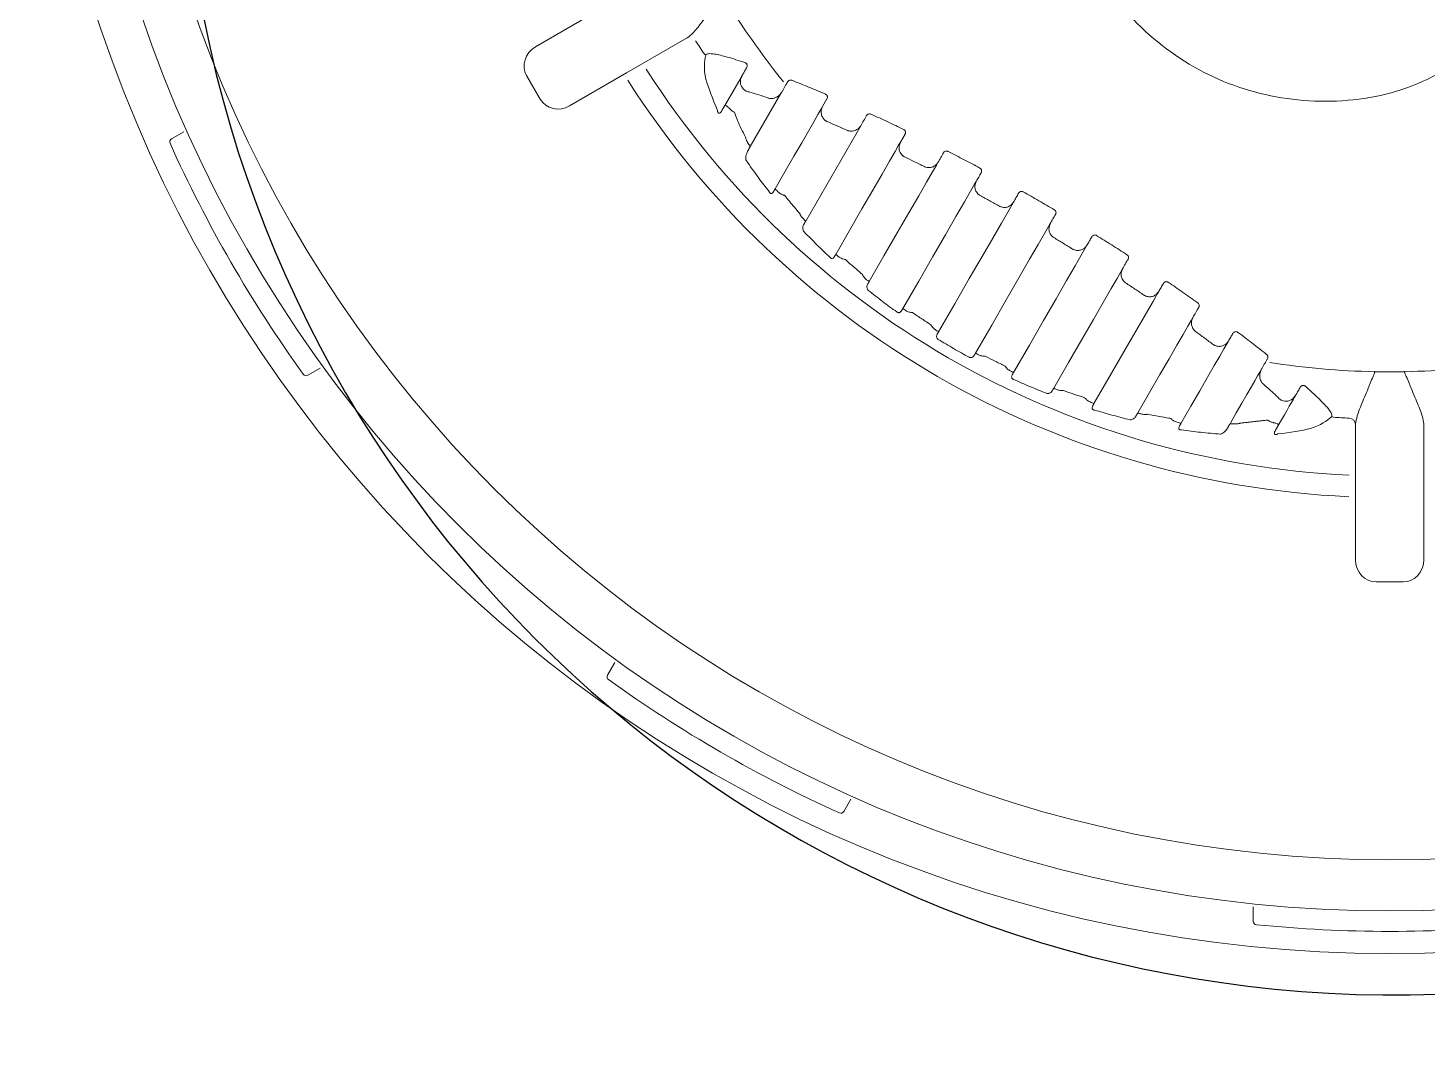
# Model space of a CAD drawing. Extents: x 1075 to 1144, y 510 to 635.
# Drawn here: x 1109.454 to 1111.506, y 578.241 to 579.728 of the extents above; entities that cross this region are included whole.
import ezdxf

# ---------------------------------------------------------------- set-up
doc = ezdxf.new("R2010")
doc.units = 0
doc.header["$MEASUREMENT"] = 0
doc.layers.add('1', color=4, linetype='Continuous')

# ---------------------------------------------------------------- blocks, each defined once
blk = doc.blocks.new('FROG')
at = {"layer": '1', "color": 3, "lineweight": 5}
for p, q in [((-1.2528, -0.6656), (-1.1692, -0.6173)), ((-1.0302, -0.6525), (-1.1192, -0.7039)), ((-1.2659, -0.7077), (-1.2459, -0.7424)), ((-1.1192, -0.7039), (-1.2028, -0.7522)), ((-0.9753, -0.7518), (-0.9499, -0.7079)), ((-0.8923, -0.7331), (-0.9379, -0.8119)), ((-0.8319, -0.7533), (-0.8253, -0.742)), ((-1.7868, -0.8007), (-1.7685, -0.7901)), ((-0.7759, -0.7813), (-0.8565, -0.921)), ((-0.7177, -0.8056), (-0.7108, -0.7937)), ((-1.5685, -1.1365), (-1.5868, -1.1471)), ((-0.02, -1.1421), (0, -1.1421)), ((0, -1.1421), (0.02, -1.1421)), ((-0.05, -1.3213), (-0.05, -1.2184)), ((0.05, -1.2184), (0.05, -1.3213)), ((-0.05, -1.4178), (-0.05, -1.3213)), ((0.05, -1.3213), (0.05, -1.4178)), ((-0.02, -1.4501), (0.02, -1.4501)), ((-1.1471, -1.5868), (-1.1365, -1.5685)), ((-0.7901, -1.7685), (-0.8007, -1.7868)), ((-0.2, -1.9478), (-0.2, -1.9266))]:
    blk.add_line(p, q, dxfattribs=at)
at = {"layer": '1', "color": 3, "lineweight": 5, "flags": 128}
for points in [[(-0.8831, -0.717), (-0.8832, -0.7172), (-0.8832, -0.7173), (-0.8833, -0.7175), (-0.8834, -0.7176), (-0.8835, -0.7178), (-0.8836, -0.7179), (-0.8837, -0.7181), (-0.8838, -0.7182)], [(-0.9015, -0.874), (-0.8869, -0.8487), (-0.8738, -0.826), (-0.8624, -0.8062), (-0.8526, -0.7892), (-0.8446, -0.7754), (-0.8385, -0.7648), (-0.8342, -0.7574), (-0.8319, -0.7533)], [(-0.7673, -0.7664), (-0.7683, -0.7683), (-0.7694, -0.7702), (-0.7705, -0.772), (-0.7716, -0.7739), (-0.7726, -0.7757), (-0.7737, -0.7776), (-0.7748, -0.7795), (-0.7759, -0.7813)], [(-0.8125, -0.9699), (-0.7922, -0.9347), (-0.774, -0.9031), (-0.758, -0.8755), (-0.7446, -0.8521), (-0.7337, -0.8332), (-0.7255, -0.8191), (-0.7202, -0.8099), (-0.7177, -0.8056)], [(-0.6625, -0.835), (-0.6649, -0.8392), (-0.6705, -0.8489), (-0.6792, -0.8639), (-0.6908, -0.8839), (-0.7052, -0.9089), (-0.7222, -0.9384), (-0.7417, -0.9722), (-0.7634, -1.0098)], [(-0.6544, -0.8209), (-0.6554, -0.8227), (-0.6564, -0.8244), (-0.6574, -0.8262), (-0.6584, -0.8279), (-0.6594, -0.8297), (-0.6605, -0.8314), (-0.6615, -0.8332), (-0.6625, -0.835)], [(-0.6064, -0.8628), (-0.6055, -0.8612), (-0.6046, -0.8596), (-0.6037, -0.8581), (-0.6027, -0.8565), (-0.6018, -0.8549), (-0.6009, -0.8533), (-0.6, -0.8518), (-0.5991, -0.8502)], [(-0.7141, -1.0493), (-0.6908, -1.0091), (-0.6699, -0.9729), (-0.6517, -0.9412), (-0.6362, -0.9145), (-0.6238, -0.893), (-0.6147, -0.8771), (-0.6088, -0.867), (-0.6064, -0.8628)], [(-0.5442, -0.8801), (-0.5452, -0.8818), (-0.5461, -0.8834), (-0.5471, -0.8851), (-0.5481, -0.8868), (-0.549, -0.8884), (-0.55, -0.8901), (-0.5509, -0.8917), (-0.5519, -0.8934)], [(-0.5519, -0.8934), (-0.5543, -0.8976), (-0.5602, -0.9079), (-0.5696, -0.924), (-0.5822, -0.9459), (-0.5979, -0.9731), (-0.6166, -1.0054), (-0.6379, -1.0423), (-0.6616, -1.0834)], [(-0.4978, -0.9246), (-0.4968, -0.923), (-0.4958, -0.9213), (-0.4949, -0.9197), (-0.4939, -0.918), (-0.493, -0.9164), (-0.492, -0.9147), (-0.4911, -0.913), (-0.4901, -0.9114)], [(-0.6074, -1.1146), (-0.5837, -1.0736), (-0.5624, -1.0367), (-0.5438, -1.0044), (-0.5281, -0.9771), (-0.5154, -0.9553), (-0.5061, -0.9391), (-0.5002, -0.9289), (-0.4978, -0.9246)], [(-0.444, -0.9565), (-0.4464, -0.9607), (-0.4523, -0.9709), (-0.4615, -0.9868), (-0.4738, -1.0082), (-0.4893, -1.0349), (-0.5076, -1.0666), (-0.5285, -1.1028), (-0.5517, -1.1431)], [(-0.4367, -0.944), (-0.4376, -0.9455), (-0.4386, -0.9471), (-0.4395, -0.9487), (-0.4404, -0.9502), (-0.4413, -0.9518), (-0.4422, -0.9534), (-0.4431, -0.9549), (-0.444, -0.9565)], [(-0.3919, -0.9912), (-0.3908, -0.9895), (-0.3898, -0.9877), (-0.3888, -0.9859), (-0.3878, -0.9842), (-0.3868, -0.9824), (-0.3858, -0.9807), (-0.3848, -0.9789), (-0.3837, -0.9772)], [(-0.4928, -1.166), (-0.4711, -1.1284), (-0.4516, -1.0947), (-0.4345, -1.0652), (-0.4201, -1.0402), (-0.4085, -1.0201), (-0.3999, -1.0051), (-0.3943, -0.9955), (-0.3919, -0.9912)], [(-0.3388, -1.0243), (-0.3413, -1.0286), (-0.3466, -1.0379), (-0.3548, -1.052), (-0.3657, -1.0709), (-0.3792, -1.0942), (-0.3951, -1.1219), (-0.4133, -1.1534), (-0.4337, -1.1886)], [(-0.3319, -1.0124), (-0.3328, -1.0139), (-0.3337, -1.0154), (-0.3345, -1.0169), (-0.3354, -1.0184), (-0.3362, -1.0199), (-0.3371, -1.0214), (-0.3379, -1.0228), (-0.3388, -1.0243)], [(-0.3693, -1.2022), (-0.3523, -1.1726), (-0.337, -1.1461), (-0.3236, -1.1229), (-0.3122, -1.1032), (-0.3029, -1.0872), (-0.2959, -1.075), (-0.2912, -1.0668), (-0.2887, -1.0626)], [(-0.2887, -1.0626), (-0.2877, -1.0607), (-0.2866, -1.0589), (-0.2855, -1.057), (-0.2844, -1.0551), (-0.2833, -1.0533), (-0.2823, -1.0514), (-0.2812, -1.0495), (-0.2801, -1.0477)], [(-0.2299, -1.0858), (-0.2308, -1.0872), (-0.2316, -1.0886), (-0.2324, -1.09), (-0.2332, -1.0914), (-0.234, -1.0928), (-0.2348, -1.0943), (-0.2357, -1.0957), (-0.2365, -1.0971)], [(-0.2365, -1.0971), (-0.2388, -1.1011), (-0.2431, -1.1085), (-0.2492, -1.1192), (-0.2572, -1.133), (-0.267, -1.1499), (-0.2784, -1.1698), (-0.2915, -1.1924), (-0.3061, -1.2178)], [(-0.1801, -1.1245), (-0.18, -1.1243), (-0.18, -1.1242), (-0.1799, -1.124), (-0.1798, -1.1239), (-0.1797, -1.1237), (-0.1796, -1.1236), (-0.1795, -1.1234), (-0.1794, -1.1233)], [(-0.2342, -1.2182), (-0.225, -1.2023), (-0.2168, -1.188), (-0.2095, -1.1753), (-0.2032, -1.1645), (-0.198, -1.1554), (-0.1938, -1.1482), (-0.1907, -1.1428), (-0.1887, -1.1393)], [(-0.138, -1.1766), (-0.1397, -1.1794), (-0.1417, -1.183), (-0.1442, -1.1873), (-0.1472, -1.1925), (-0.1506, -1.1984), (-0.1545, -1.205), (-0.1587, -1.2124), (-0.1634, -1.2206)]]:
    blk.add_lwpolyline(points, dxfattribs=at)
at = {"layer": '1', "linetype": 'Continuous', "lineweight": 15}
for radius in [1.995, 1.9325, 1.8575]:
    blk.add_circle((0, 0), radius, dxfattribs=at)
at = {"layer": '1', "color": 3, "lineweight": 5}
for centre, radius, start, end in [((0, 0), 1.1421, 211.1102, 218.8661), ((0, 0), 1.2115, 212.8159, 213.8926), ((-1.0015, -0.6727), 0.00511, 215.0351, 250.0131), ((0, 0), 1.3265, 212.5926, 267.4074), ((0, 0), 1.2949, 212.6358, 267.3642), ((-1.7843, -0.805), 0.005, 120, 204.2829), ((0, 0), 1.9625, 204.2829, 215.7171), ((0, 0), 1.1421, 261.1339, 268.8898), ((0, 0), 1.1421, 271.1102, 278.8661), ((-1.5893, -1.1428), 0.005, 215.7171, 300), ((0, 0), 1.1421, 268.8898, 270), ((0, 0), 1.1421, 270, 271.1102), ((-0.0818, -1.2036), 0.00511, 229.9887, 264.9633), ((0, 0), 1.2115, 266.1074, 267.1841), ((-0.0599, -1.22), 0.0099, 0.5131, 87.808), ((-1.1428, -1.5893), 0.005, 150, 234.2829), ((0, 0), 1.9625, 234.2829, 245.7171), ((-0.805, -1.7843), 0.005, 245.7171, 330), ((-0.195, -1.9478), 0.005, 180, 264.2829), ((0, 0), 1.9625, 264.2829, 275.7171)]:
    blk.add_arc(centre, radius, start, end, dxfattribs=at)
for centre, major_axis, start_param, end_param in [((-1.2378, -0.6916), (-0.028, -0.0162), 4.712389, 6.283185), ((-1.2178, -0.7262), (-0.028, -0.0162), 0, 1.570796), ((-0.02, -1.4178), (0, -0.0324), 4.712389, 6.283185), ((0.02, -1.4178), (0, -0.0324), 0, 1.570796)]:
    blk.add_ellipse(centre, major_axis=major_axis, ratio=0.926878, start_param=start_param, end_param=end_param, dxfattribs=at)
for points, knots in [([(0.1451, -0.6596), (0.1089, -0.6835), (0.0366, -0.7312), (-0.0942, -0.7523), (-0.2234, -0.7318), (-0.3382, -0.669), (-0.4102, -0.5913), (-0.4378, -0.5373), (-0.4459, -0.5214)], [0, 0, 0, 0, 0.185057, 0.370138, 0.554659, 0.738742, 0.922921, 1, 1, 1, 1]), ([(-1.0302, -0.6525), (-1.0273, -0.6502), (-1.0207, -0.6448), (-1.0072, -0.6273), (-0.9935, -0.6095), (-0.9839, -0.5971), (-0.9802, -0.5924), (-0.9787, -0.5904), (-0.9782, -0.5898), (-0.9781, -0.5896)], [0, 0, 0, 0, 0.227274, 0.522638, 0.823449, 0.928233, 0.978755, 0.995163, 1, 1, 1, 1]), ([(-0.9456, -0.6887), (-0.9545, -0.6858), (-0.9709, -0.6804), (-0.989, -0.6761), (-1, -0.6751), (-1.0021, -0.6767), (-1.0032, -0.6775)], [0, 0, 0, 0, 0.34174, 0.631604, 0.815634, 1, 1, 1, 1]), ([(-1.0032, -0.6775), (-1.005, -0.6873), (-1.0083, -0.7048), (-0.9928, -0.7422), (-0.986, -0.7587)], [0, 0, 0, 0, 0.560332, 1, 1, 1, 1]), ([(-0.9432, -0.6962), (-0.9429, -0.6956), (-0.9425, -0.6947), (-0.9423, -0.6929), (-0.9425, -0.6919), (-0.9429, -0.691), (-0.9432, -0.6904), (-0.9437, -0.6898), (-0.9445, -0.6891), (-0.9452, -0.6889), (-0.9456, -0.6887)], [0, 0, 0, 0, 0.295559, 0.468434, 0.606587, 0.632237, 0.730366, 0.771998, 0.859385, 1, 1, 1, 1]), ([(-0.9507, -0.7237), (-0.9512, -0.7226), (-0.9523, -0.7199), (-0.9525, -0.7148), (-0.9515, -0.7106), (-0.9502, -0.7083), (-0.9499, -0.7079)], [0, 0, 0, 0, 0.194273, 0.47568, 0.90861, 1, 1, 1, 1]), ([(-0.8831, -0.717), (-0.8827, -0.7165), (-0.882, -0.7155), (-0.8803, -0.7146), (-0.8785, -0.7142), (-0.8773, -0.7145), (-0.8767, -0.7146)], [0, 0, 0, 0, 0.262971, 0.523837, 0.773366, 1, 1, 1, 1]), ([(-0.8276, -0.7348), (-0.8354, -0.7316), (-0.8518, -0.7247), (-0.8682, -0.7181), (-0.8767, -0.7146)], [0, 0, 0, 0, 0.4787278, 1, 1, 1, 1]), ([(-0.9432, -0.7308), (-0.9433, -0.7307), (-0.9434, -0.7307), (-0.9438, -0.7305), (-0.9445, -0.7301), (-0.9457, -0.7294), (-0.9482, -0.7275), (-0.9497, -0.7252), (-0.9507, -0.7237)], [0, 0, 0, 0, 0.015545, 0.055943, 0.114096, 0.233965, 0.489695, 1, 1, 1, 1]), ([(-0.9116, -0.7407), (-0.9162, -0.7391), (-0.9255, -0.7359), (-0.936, -0.7327), (-0.9416, -0.7312), (-0.9432, -0.7308)], [0, 0, 0, 0, 0.420021, 0.836554, 1, 1, 1, 1]), ([(-0.8965, -0.7378), (-0.8982, -0.7388), (-0.9016, -0.7409), (-0.9059, -0.7414), (-0.9088, -0.7413), (-0.9103, -0.741), (-0.9111, -0.7408), (-0.9114, -0.7407), (-0.9116, -0.7407), (-0.9116, -0.7407)], [0, 0, 0, 0, 0.332298, 0.671382, 0.812033, 0.930044, 0.973406, 0.991877, 1, 1, 1, 1]), ([(-0.8276, -0.7348), (-0.8272, -0.7351), (-0.8262, -0.7356), (-0.8252, -0.7369), (-0.8246, -0.7385), (-0.8246, -0.7401), (-0.8249, -0.7413), (-0.8253, -0.7419), (-0.8253, -0.742)], [0, 0, 0, 0, 0.179454, 0.357644, 0.539441, 0.733845, 0.946289, 1, 1, 1, 1]), ([(-0.9795, -0.759), (-0.98, -0.7598), (-0.9809, -0.7613), (-0.9823, -0.7627), (-0.9835, -0.763), (-0.9841, -0.7629), (-0.9845, -0.7627), (-0.9847, -0.7626), (-0.9849, -0.7623), (-0.9851, -0.7621), (-0.9853, -0.7618), (-0.9855, -0.7613), (-0.9859, -0.7601), (-0.9859, -0.7593), (-0.986, -0.7587)], [0, 0, 0, 0, 0.304694, 0.597553, 0.685254, 0.736132, 0.754751, 0.766196, 0.779358, 0.793045, 0.80569, 0.820187, 0.874933, 1, 1, 1, 1]), ([(-0.9753, -0.7518), (-0.9748, -0.7515), (-0.9742, -0.7511), (-0.9718, -0.7528), (-0.9707, -0.7537), (-0.9696, -0.7547), (-0.9686, -0.7558), (-0.968, -0.7564), (-0.9678, -0.7567)], [0, 0, 0, 0, 0.62644, 0.744307, 0.828141, 0.921804, 0.962288, 1, 1, 1, 1]), ([(-0.9678, -0.7567), (-0.9666, -0.7579), (-0.9646, -0.7598), (-0.962, -0.761), (-0.961, -0.7613), (-0.9609, -0.7614)], [0, 0, 0, 0, 0.6010427, 0.9674392, 1, 1, 1, 1]), ([(-0.8339, -0.7597), (-0.8336, -0.758), (-0.8332, -0.7557), (-0.8321, -0.7537), (-0.8319, -0.7533)], [0, 0, 0, 0, 0.784639, 1, 1, 1, 1]), ([(-0.9609, -0.7614), (-0.9595, -0.7654), (-0.9557, -0.7764), (-0.9491, -0.7897), (-0.9448, -0.7982)], [0, 0, 0, 0, 0.3618605, 1, 1, 1, 1]), ([(-0.8252, -0.7751), (-0.8253, -0.7751), (-0.8254, -0.775), (-0.8256, -0.7749), (-0.8263, -0.7746), (-0.827, -0.7741), (-0.829, -0.7726), (-0.8316, -0.7698), (-0.8338, -0.7649), (-0.8338, -0.7614), (-0.8339, -0.7597)], [0, 0, 0, 0, 0.007633, 0.021857, 0.052622, 0.12771, 0.169808, 0.477558, 0.757749, 1, 1, 1, 1]), ([(-0.7954, -0.7881), (-0.8004, -0.7859), (-0.8104, -0.7815), (-0.8203, -0.7772), (-0.8252, -0.7751)], [0, 0, 0, 0, 0.509951, 1, 1, 1, 1]), ([(-0.7608, -0.7643), (-0.7609, -0.7642), (-0.7615, -0.7639), (-0.7628, -0.7637), (-0.7646, -0.764), (-0.7662, -0.7649), (-0.7669, -0.7659), (-0.7673, -0.7664)], [0, 0, 0, 0, 0.0400664, 0.2597841, 0.4984827, 0.7478881, 1, 1, 1, 1]), ([(-0.713, -0.7866), (-0.7207, -0.7829), (-0.7366, -0.7754), (-0.7525, -0.768), (-0.7608, -0.7643)], [0, 0, 0, 0, 0.485827, 1, 1, 1, 1]), ([(-0.9448, -0.7982), (-0.9448, -0.7983), (-0.9448, -0.7984), (-0.9447, -0.7987), (-0.9446, -0.799), (-0.9444, -0.7998), (-0.9433, -0.803), (-0.942, -0.8054), (-0.9409, -0.8073)], [0, 0, 0, 0, 0.009697, 0.029483, 0.083864, 0.092499, 0.26606, 1, 1, 1, 1]), ([(-0.7779, -0.7841), (-0.7791, -0.7852), (-0.7817, -0.7875), (-0.787, -0.7893), (-0.7911, -0.7892), (-0.7937, -0.7887), (-0.7945, -0.7884), (-0.795, -0.7882), (-0.7952, -0.7881), (-0.7953, -0.7881), (-0.7954, -0.7881)], [0, 0, 0, 0, 0.2278908, 0.5081103, 0.839179, 0.8950917, 0.9585973, 0.9835495, 0.9927928, 1, 1, 1, 1]), ([(-0.7108, -0.7937), (-0.7106, -0.7931), (-0.7101, -0.7921), (-0.7101, -0.7904), (-0.7106, -0.7888), (-0.7116, -0.7875), (-0.7125, -0.7869), (-0.713, -0.7866)], [0, 0, 0, 0, 0.232134, 0.436961, 0.628874, 0.814865, 1, 1, 1, 1]), ([(-0.9421, -0.8192), (-0.9428, -0.8208), (-0.9439, -0.8233), (-0.9447, -0.8275), (-0.9443, -0.8303), (-0.9442, -0.8315)], [0, 0, 0, 0, 0.47502, 0.772177, 1, 1, 1, 1]), ([(-0.9409, -0.8073), (-0.9395, -0.8092), (-0.9379, -0.8115), (-0.9379, -0.8119), (-0.9379, -0.8119)], [0, 0, 0, 0, 0.825034, 1, 1, 1, 1]), ([(-0.7115, -0.8269), (-0.7116, -0.8269), (-0.7117, -0.8268), (-0.712, -0.8267), (-0.7127, -0.8262), (-0.7134, -0.8257), (-0.7154, -0.8241), (-0.7179, -0.8212), (-0.7198, -0.8161), (-0.7196, -0.8126), (-0.7196, -0.811)], [0, 0, 0, 0, 0.007446, 0.024858, 0.06048, 0.148946, 0.169659, 0.495163, 0.766714, 1, 1, 1, 1]), ([(-0.6477, -0.8189), (-0.6479, -0.8188), (-0.6486, -0.8185), (-0.65, -0.8183), (-0.6518, -0.8186), (-0.6533, -0.8195), (-0.654, -0.8204), (-0.6544, -0.8209)], [0, 0, 0, 0, 0.073773, 0.28687, 0.516161, 0.756326, 1, 1, 1, 1]), ([(-0.6011, -0.8433), (-0.6087, -0.8392), (-0.6242, -0.831), (-0.6398, -0.823), (-0.6477, -0.8189)], [0, 0, 0, 0, 0.492917, 1, 1, 1, 1]), ([(-0.9442, -0.8315), (-0.9381, -0.8403), (-0.9275, -0.8557), (-0.9154, -0.8712), (-0.9102, -0.8779)], [0, 0, 0, 0, 0.5726948, 1, 1, 1, 1]), ([(-0.6824, -0.8412), (-0.6873, -0.8388), (-0.697, -0.834), (-0.7067, -0.8293), (-0.7115, -0.8269)], [0, 0, 0, 0, 0.506006, 1, 1, 1, 1]), ([(-0.6648, -0.838), (-0.666, -0.839), (-0.6686, -0.8412), (-0.6739, -0.8429), (-0.6779, -0.8427), (-0.6805, -0.842), (-0.6813, -0.8417), (-0.682, -0.8414), (-0.6823, -0.8413), (-0.6824, -0.8412), (-0.6824, -0.8412)], [0, 0, 0, 0, 0.224645, 0.495094, 0.835876, 0.860745, 0.944888, 0.977938, 0.992808, 1, 1, 1, 1]), ([(-0.5991, -0.8502), (-0.5989, -0.8498), (-0.5985, -0.8488), (-0.5984, -0.8472), (-0.5988, -0.8456), (-0.5997, -0.8442), (-0.6006, -0.8436), (-0.6011, -0.8433)], [0, 0, 0, 0, 0.200279, 0.4148, 0.61609, 0.809394, 1, 1, 1, 1]), ([(-0.9102, -0.8779), (-0.9101, -0.8781), (-0.9099, -0.8787), (-0.9095, -0.8794), (-0.9091, -0.8799), (-0.9087, -0.8802), (-0.9083, -0.8805), (-0.9076, -0.8808), (-0.9066, -0.8807), (-0.9052, -0.88), (-0.9044, -0.8789), (-0.9039, -0.8781)], [0, 0, 0, 0, 0.067786, 0.136986, 0.166253, 0.202694, 0.230364, 0.273069, 0.419118, 0.58725, 1, 1, 1, 1]), ([(-0.9015, -0.874), (-0.9013, -0.8742), (-0.901, -0.8744), (-0.8988, -0.8765), (-0.8972, -0.878), (-0.8962, -0.8789), (-0.896, -0.8791)], [0, 0, 0, 0, 0.512369, 0.752148, 0.947489, 1, 1, 1, 1]), ([(-0.896, -0.8791), (-0.8946, -0.8802), (-0.8927, -0.8816), (-0.8899, -0.8827), (-0.8887, -0.883), (-0.8882, -0.8832), (-0.8879, -0.8832), (-0.8878, -0.8833), (-0.8877, -0.8833), (-0.8877, -0.8833)], [0, 0, 0, 0, 0.577471, 0.802521, 0.906331, 0.955427, 0.980575, 0.983706, 1, 1, 1, 1]), ([(-0.6007, -0.8837), (-0.6007, -0.8837), (-0.6009, -0.8836), (-0.6012, -0.8834), (-0.6019, -0.8829), (-0.6026, -0.8824), (-0.6046, -0.8807), (-0.6069, -0.8776), (-0.6086, -0.8724), (-0.6083, -0.869), (-0.6081, -0.8674)], [0, 0, 0, 0, 0.007306, 0.02587, 0.063559, 0.1584, 0.168364, 0.505454, 0.772446, 1, 1, 1, 1]), ([(-0.5374, -0.8782), (-0.5377, -0.8781), (-0.5385, -0.8777), (-0.5399, -0.8775), (-0.5417, -0.8778), (-0.5432, -0.8787), (-0.5439, -0.8797), (-0.5442, -0.8801)], [0, 0, 0, 0, 0.1035299, 0.3097443, 0.5306025, 0.7630784, 1, 1, 1, 1]), ([(-0.4919, -0.9045), (-0.4994, -0.9001), (-0.5146, -0.8912), (-0.5298, -0.8826), (-0.5374, -0.8782)], [0, 0, 0, 0, 0.5, 1, 1, 1, 1]), ([(-0.8877, -0.8833), (-0.8853, -0.8862), (-0.8782, -0.895), (-0.8706, -0.9037), (-0.8655, -0.9096)], [0, 0, 0, 0, 0.332589, 1, 1, 1, 1]), ([(-0.5723, -0.8993), (-0.5771, -0.8967), (-0.5865, -0.8914), (-0.596, -0.8863), (-0.6007, -0.8837)], [0, 0, 0, 0, 0.5020085, 1, 1, 1, 1]), ([(-0.5545, -0.8968), (-0.5558, -0.8978), (-0.5585, -0.8999), (-0.5638, -0.9013), (-0.5677, -0.901), (-0.5702, -0.9002), (-0.571, -0.8999), (-0.5718, -0.8995), (-0.5722, -0.8994), (-0.5723, -0.8993), (-0.5723, -0.8993)], [0, 0, 0, 0, 0.224674, 0.491133, 0.833514, 0.844232, 0.938018, 0.974988, 0.992769, 1, 1, 1, 1]), ([(-0.8655, -0.9096), (-0.8655, -0.9096), (-0.8654, -0.9097), (-0.8653, -0.91), (-0.865, -0.9107), (-0.8644, -0.9119), (-0.8628, -0.9148), (-0.8613, -0.9165), (-0.86, -0.9179)], [0, 0, 0, 0, 0.011064, 0.029247, 0.078573, 0.213438, 0.372329, 1, 1, 1, 1]), ([(-0.86, -0.9179), (-0.8591, -0.9187), (-0.8577, -0.9199), (-0.8567, -0.9208), (-0.8566, -0.9209), (-0.8565, -0.921)], [0, 0, 0, 0, 0.45093, 0.68803, 1, 1, 1, 1]), ([(-0.4901, -0.9114), (-0.4899, -0.911), (-0.4895, -0.9101), (-0.4893, -0.9086), (-0.4897, -0.907), (-0.4905, -0.9055), (-0.4914, -0.9049), (-0.4919, -0.9045)], [0, 0, 0, 0, 0.168533, 0.392708, 0.603301, 0.803874, 1, 1, 1, 1]), ([(-0.8598, -0.9358), (-0.86, -0.9351), (-0.8607, -0.9335), (-0.8608, -0.9307), (-0.8604, -0.928), (-0.8596, -0.9265), (-0.8593, -0.9259)], [0, 0, 0, 0, 0.1447437, 0.3782428, 0.7616853, 1, 1, 1, 1]), ([(-0.8598, -0.9358), (-0.8595, -0.9361), (-0.8531, -0.9428), (-0.8404, -0.9557), (-0.8275, -0.968), (-0.8211, -0.974)], [0, 0, 0, 0, 0.023441, 0.520828, 1, 1, 1, 1]), ([(-0.4926, -0.9453), (-0.4927, -0.9453), (-0.4928, -0.9452), (-0.4931, -0.945), (-0.4938, -0.9445), (-0.4945, -0.9439), (-0.4964, -0.9421), (-0.4986, -0.9389), (-0.5001, -0.9336), (-0.4996, -0.9302), (-0.4994, -0.9286)], [0, 0, 0, 0, 0.007232, 0.025014, 0.061981, 0.155769, 0.166488, 0.508868, 0.775327, 1, 1, 1, 1]), ([(-0.4298, -0.9422), (-0.4301, -0.942), (-0.4309, -0.9416), (-0.4325, -0.9413), (-0.4342, -0.9417), (-0.4357, -0.9425), (-0.4364, -0.9435), (-0.4367, -0.944)], [0, 0, 0, 0, 0.130358, 0.329387, 0.542405, 0.768395, 1, 1, 1, 1]), ([(-0.3853, -0.9704), (-0.3928, -0.9656), (-0.4075, -0.9561), (-0.4224, -0.9468), (-0.4298, -0.9422)], [0, 0, 0, 0, 0.507083, 1, 1, 1, 1]), ([(-0.465, -0.9621), (-0.4696, -0.9593), (-0.4788, -0.9536), (-0.488, -0.9481), (-0.4926, -0.9453)], [0, 0, 0, 0, 0.497992, 1, 1, 1, 1]), ([(-0.4471, -0.9603), (-0.4484, -0.9613), (-0.4512, -0.9633), (-0.4566, -0.9644), (-0.4604, -0.964), (-0.4629, -0.9631), (-0.4637, -0.9628), (-0.4645, -0.9624), (-0.4648, -0.9622), (-0.4649, -0.9621), (-0.465, -0.9621)], [0, 0, 0, 0, 0.227552, 0.494546, 0.831634, 0.841601, 0.936441, 0.97413, 0.992693, 1, 1, 1, 1]), ([(-0.8146, -0.9734), (-0.8151, -0.9742), (-0.8159, -0.9752), (-0.8174, -0.9759), (-0.8185, -0.9759), (-0.8193, -0.9756), (-0.8199, -0.9753), (-0.8203, -0.975), (-0.8207, -0.9745), (-0.821, -0.9742), (-0.8211, -0.974)], [0, 0, 0, 0, 0.4187617, 0.6152643, 0.7533616, 0.8189054, 0.8477045, 0.9059224, 0.9367842, 1, 1, 1, 1]), ([(-0.8125, -0.9699), (-0.8124, -0.97), (-0.8122, -0.9702), (-0.8107, -0.9714), (-0.8094, -0.9724), (-0.808, -0.9735), (-0.8076, -0.9738)], [0, 0, 0, 0, 0.451807, 0.56957, 0.892087, 1, 1, 1, 1]), ([(-0.8076, -0.9738), (-0.8063, -0.9747), (-0.8042, -0.976), (-0.8011, -0.9769), (-0.7995, -0.9772), (-0.7989, -0.9773), (-0.7986, -0.9774), (-0.7984, -0.9774), (-0.7984, -0.9774)], [0, 0, 0, 0, 0.5304209, 0.8027698, 0.9144248, 0.9626555, 0.9861068, 1, 1, 1, 1]), ([(-0.7984, -0.9774), (-0.7942, -0.9812), (-0.786, -0.9885), (-0.7776, -0.9956), (-0.7736, -0.9991)], [0, 0, 0, 0, 0.5177675, 1, 1, 1, 1]), ([(-0.3837, -0.9772), (-0.3836, -0.9769), (-0.3832, -0.9761), (-0.383, -0.9746), (-0.3832, -0.973), (-0.384, -0.9715), (-0.3849, -0.9708), (-0.3853, -0.9704)], [0, 0, 0, 0, 0.135652, 0.369951, 0.590201, 0.798201, 1, 1, 1, 1]), ([(-0.7736, -0.9991), (-0.7735, -0.9991), (-0.7734, -0.9993), (-0.7732, -0.9998), (-0.7725, -1.001), (-0.7706, -1.004), (-0.7686, -1.0058), (-0.7672, -1.0071)], [0, 0, 0, 0, 0.011521, 0.052687, 0.136863, 0.36761, 1, 1, 1, 1]), ([(-0.3873, -1.0116), (-0.3873, -1.0116), (-0.3875, -1.0115), (-0.3877, -1.0113), (-0.3883, -1.0108), (-0.389, -1.0103), (-0.3908, -1.0084), (-0.393, -1.0051), (-0.3942, -0.9997), (-0.3936, -0.9962), (-0.3933, -0.9947)], [0, 0, 0, 0, 0.007194, 0.022061, 0.055115, 0.139257, 0.164125, 0.504906, 0.775355, 1, 1, 1, 1]), ([(-0.7672, -1.0071), (-0.766, -1.008), (-0.7638, -1.0095), (-0.7635, -1.0097), (-0.7634, -1.0098)], [0, 0, 0, 0, 0.5683904, 1, 1, 1, 1]), ([(-0.7652, -1.0223), (-0.7654, -1.022), (-0.7658, -1.0216), (-0.7663, -1.0205), (-0.7668, -1.0189), (-0.7668, -1.0163), (-0.7662, -1.0148), (-0.7658, -1.0138)], [0, 0, 0, 0, 0.0895922, 0.1233174, 0.2998941, 0.5805984, 1, 1, 1, 1]), ([(-0.7652, -1.0223), (-0.7581, -1.0279), (-0.7443, -1.0388), (-0.7299, -1.0492), (-0.7229, -1.0543)], [0, 0, 0, 0, 0.510622, 1, 1, 1, 1]), ([(-0.3604, -1.0297), (-0.3648, -1.0267), (-0.3737, -1.0206), (-0.3828, -1.0146), (-0.3873, -1.0116)], [0, 0, 0, 0, 0.493995, 1, 1, 1, 1]), ([(-0.3248, -1.0107), (-0.3251, -1.0105), (-0.326, -1.01), (-0.3277, -1.0098), (-0.3294, -1.0101), (-0.3309, -1.011), (-0.3316, -1.012), (-0.3319, -1.0124)], [0, 0, 0, 0, 0.154867, 0.346182, 0.551679, 0.772292, 1, 1, 1, 1]), ([(-0.2815, -1.041), (-0.2889, -1.0357), (-0.3032, -1.0256), (-0.3177, -1.0156), (-0.3248, -1.0107)], [0, 0, 0, 0, 0.514173, 1, 1, 1, 1]), ([(-0.3426, -1.0287), (-0.3439, -1.0295), (-0.3468, -1.0314), (-0.3522, -1.0323), (-0.356, -1.0317), (-0.3584, -1.0307), (-0.3592, -1.0303), (-0.3599, -1.0299), (-0.3602, -1.0298), (-0.3603, -1.0297), (-0.3604, -1.0297)], [0, 0, 0, 0, 0.233284, 0.504838, 0.830341, 0.851053, 0.93952, 0.975141, 0.992554, 1, 1, 1, 1]), ([(-0.2801, -1.0477), (-0.28, -1.0475), (-0.2796, -1.0467), (-0.2793, -1.0454), (-0.2795, -1.0437), (-0.2802, -1.0421), (-0.2811, -1.0413), (-0.2815, -1.041)], [0, 0, 0, 0, 0.1003278, 0.3457949, 0.5765626, 0.7923398, 1, 1, 1, 1]), ([(-0.7161, -1.0528), (-0.7166, -1.0535), (-0.7174, -1.0546), (-0.719, -1.0553), (-0.7203, -1.0555), (-0.7212, -1.0553), (-0.7219, -1.055), (-0.7224, -1.0547), (-0.7227, -1.0544), (-0.7229, -1.0543), (-0.7229, -1.0543)], [0, 0, 0, 0, 0.394975, 0.626742, 0.783149, 0.854406, 0.892434, 0.952556, 0.993547, 1, 1, 1, 1]), ([(-0.7141, -1.0493), (-0.7139, -1.0495), (-0.7137, -1.0496), (-0.7121, -1.0507), (-0.7108, -1.0516), (-0.7096, -1.0524)], [0, 0, 0, 0, 0.493978, 0.577794, 1, 1, 1, 1]), ([(-0.7096, -1.0524), (-0.7082, -1.0531), (-0.7059, -1.0543), (-0.7026, -1.055), (-0.7009, -1.0552), (-0.7002, -1.0553), (-0.6999, -1.0553), (-0.6998, -1.0553), (-0.6997, -1.0553)], [0, 0, 0, 0, 0.525942, 0.813042, 0.922914, 0.967992, 0.987341, 1, 1, 1, 1]), ([(-0.6997, -1.0553), (-0.6952, -1.0584), (-0.6863, -1.0645), (-0.6772, -1.0703), (-0.6728, -1.0732)], [0, 0, 0, 0, 0.506821, 1, 1, 1, 1]), ([(-0.2848, -1.0828), (-0.2849, -1.0828), (-0.2849, -1.0828), (-0.2851, -1.0826), (-0.2855, -1.0822), (-0.2862, -1.0817), (-0.288, -1.0797), (-0.29, -1.0762), (-0.2912, -1.0708), (-0.2904, -1.0673), (-0.2901, -1.0657)], [0, 0, 0, 0, 0.007207, 0.016451, 0.041404, 0.10491, 0.160821, 0.491889, 0.772109, 1, 1, 1, 1]), ([(-0.6728, -1.0732), (-0.6727, -1.0733), (-0.6727, -1.0734), (-0.6725, -1.0736), (-0.6722, -1.0742), (-0.6712, -1.0757), (-0.669, -1.0785), (-0.667, -1.08), (-0.6658, -1.0809)], [0, 0, 0, 0, 0.0119508, 0.0292402, 0.0731251, 0.1843194, 0.4918602, 1, 1, 1, 1]), ([(-0.6658, -1.0809), (-0.6647, -1.0816), (-0.6622, -1.083), (-0.6618, -1.0832), (-0.6616, -1.0834)], [0, 0, 0, 0, 0.442973, 1, 1, 1, 1]), ([(-0.6623, -1.0945), (-0.6625, -1.0943), (-0.6629, -1.094), (-0.6635, -1.0933), (-0.6642, -1.0922), (-0.6646, -1.0905), (-0.6645, -1.0887), (-0.6639, -1.0875), (-0.6637, -1.087)], [0, 0, 0, 0, 0.065695, 0.107777, 0.230146, 0.43261, 0.742568, 1, 1, 1, 1]), ([(-0.2587, -1.1022), (-0.2629, -1.099), (-0.2716, -1.0925), (-0.2804, -1.0861), (-0.2848, -1.0828)], [0, 0, 0, 0, 0.490054, 1, 1, 1, 1]), ([(-0.2299, -1.0858), (-0.2296, -1.0853), (-0.2289, -1.0844), (-0.2274, -1.0834), (-0.2256, -1.0831), (-0.2239, -1.0833), (-0.223, -1.0839), (-0.2226, -1.0842)], [0, 0, 0, 0, 0.225594, 0.442133, 0.640161, 0.822872, 1, 1, 1, 1]), ([(-0.1806, -1.1166), (-0.1878, -1.1109), (-0.2017, -1.1), (-0.2158, -1.0893), (-0.2226, -1.0842)], [0, 0, 0, 0, 0.521275, 1, 1, 1, 1]), ([(-0.6623, -1.0945), (-0.6547, -1.099), (-0.6397, -1.1081), (-0.6244, -1.1166), (-0.6167, -1.1208)], [0, 0, 0, 0, 0.500627, 1, 1, 1, 1]), ([(-0.241, -1.102), (-0.2424, -1.1028), (-0.2455, -1.1045), (-0.2508, -1.1051), (-0.2546, -1.1043), (-0.2569, -1.1032), (-0.2577, -1.1028), (-0.2583, -1.1025), (-0.2585, -1.1023), (-0.2586, -1.1022), (-0.2587, -1.1022)], [0, 0, 0, 0, 0.242249, 0.522442, 0.830192, 0.872289, 0.947376, 0.978143, 0.992366, 1, 1, 1, 1]), ([(-0.2365, -1.0971), (-0.2375, -1.0985), (-0.2388, -1.1004), (-0.2406, -1.1017), (-0.241, -1.102)], [0, 0, 0, 0, 0.78289, 1, 1, 1, 1]), ([(-0.6096, -1.1183), (-0.6101, -1.119), (-0.6109, -1.1201), (-0.6128, -1.1211), (-0.6143, -1.1213), (-0.6153, -1.1212), (-0.616, -1.1211), (-0.6165, -1.1209), (-0.6167, -1.1208)], [0, 0, 0, 0, 0.391571, 0.648181, 0.817621, 0.899957, 0.934165, 1, 1, 1, 1]), ([(-0.6074, -1.1146), (-0.6072, -1.1147), (-0.607, -1.1149), (-0.6054, -1.1158), (-0.6042, -1.1165), (-0.6032, -1.117)], [0, 0, 0, 0, 0.512984, 0.610792, 1, 1, 1, 1]), ([(-0.6032, -1.117), (-0.6017, -1.1177), (-0.5993, -1.1187), (-0.5958, -1.1191), (-0.5941, -1.1192), (-0.5935, -1.1192), (-0.5932, -1.1192), (-0.5931, -1.1192), (-0.5931, -1.1192)], [0, 0, 0, 0, 0.544951, 0.827779, 0.931592, 0.972639, 0.988044, 1, 1, 1, 1]), ([(-0.5931, -1.1192), (-0.5883, -1.1217), (-0.5787, -1.1266), (-0.5689, -1.1313), (-0.564, -1.1336)], [0, 0, 0, 0, 0.4958076, 1, 1, 1, 1]), ([(-0.1806, -1.1166), (-0.1801, -1.117), (-0.1793, -1.1178), (-0.1787, -1.1194), (-0.1786, -1.1212), (-0.179, -1.1225), (-0.1794, -1.1231), (-0.1794, -1.1233)], [0, 0, 0, 0, 0.213782, 0.437824, 0.680547, 0.939019, 1, 1, 1, 1]), ([(-0.564, -1.1336), (-0.564, -1.1337), (-0.5639, -1.1338), (-0.5638, -1.134), (-0.5634, -1.1345), (-0.5625, -1.1358), (-0.5602, -1.1384), (-0.558, -1.1398), (-0.5566, -1.1407)], [0, 0, 0, 0, 0.012662, 0.030168, 0.072648, 0.176036, 0.443331, 1, 1, 1, 1]), ([(-0.5566, -1.1407), (-0.5553, -1.1413), (-0.5528, -1.1426), (-0.5518, -1.143), (-0.5517, -1.1431), (-0.5517, -1.1431)], [0, 0, 0, 0, 0.436987, 0.872345, 1, 1, 1, 1]), ([(-0.5516, -1.1532), (-0.5518, -1.1531), (-0.5522, -1.153), (-0.5529, -1.1526), (-0.5533, -1.1522), (-0.5539, -1.1516), (-0.5544, -1.1505), (-0.5546, -1.1487), (-0.5542, -1.1474), (-0.5538, -1.1467), (-0.5537, -1.1466)], [0, 0, 0, 0, 0.059752, 0.097656, 0.174116, 0.201755, 0.35401, 0.593719, 0.95746, 1, 1, 1, 1]), ([(-0.1857, -1.1598), (-0.1857, -1.1598), (-0.1858, -1.1597), (-0.186, -1.1595), (-0.1865, -1.1589), (-0.1872, -1.1581), (-0.1889, -1.1557), (-0.1908, -1.1518), (-0.1907, -1.1473), (-0.1907, -1.1453)], [0, 0, 0, 0, 0.008128, 0.024574, 0.064606, 0.172955, 0.244526, 0.657556, 1, 1, 1, 1]), ([(-0.0216, -1.1419), (-0.0216, -1.1421), (-0.0219, -1.1428), (-0.0229, -1.1451), (-0.0251, -1.1507), (-0.0311, -1.1652), (-0.0397, -1.1859), (-0.0481, -1.2063), (-0.0494, -1.2148), (-0.05, -1.2184)], [0, 0, 0, 0, 0.004837, 0.021246, 0.071767, 0.176551, 0.477362, 0.772726, 1, 1, 1, 1]), ([(0.05, -1.2184), (0.0494, -1.2148), (0.0481, -1.2063), (0.0397, -1.1859), (0.0311, -1.1652), (0.0251, -1.1507), (0.0229, -1.1451), (0.0219, -1.1428), (0.0216, -1.1421), (0.0216, -1.1419)], [0, 0, 0, 0, 0.227274, 0.522638, 0.823449, 0.928233, 0.978755, 0.995163, 1, 1, 1, 1]), ([(-0.5516, -1.1532), (-0.5436, -1.1568), (-0.5275, -1.164), (-0.5111, -1.1705), (-0.5028, -1.1738)], [0, 0, 0, 0, 0.490869, 1, 1, 1, 1]), ([(-0.4928, -1.166), (-0.4926, -1.1661), (-0.4923, -1.1663), (-0.4907, -1.167), (-0.4895, -1.1676), (-0.4886, -1.168)], [0, 0, 0, 0, 0.503202, 0.660926, 1, 1, 1, 1]), ([(-0.4886, -1.168), (-0.4869, -1.1686), (-0.4844, -1.1693), (-0.4808, -1.1695), (-0.4793, -1.1695), (-0.4787, -1.1695), (-0.4785, -1.1694), (-0.4784, -1.1694)], [0, 0, 0, 0, 0.600722, 0.85241, 0.94324, 0.988484, 1, 1, 1, 1]), ([(-0.4784, -1.1694), (-0.4734, -1.1713), (-0.463, -1.175), (-0.4526, -1.1784), (-0.4473, -1.1801)], [0, 0, 0, 0, 0.486072, 1, 1, 1, 1]), ([(-0.1612, -1.1822), (-0.1628, -1.1807), (-0.167, -1.1765), (-0.1751, -1.169), (-0.182, -1.163), (-0.1857, -1.1598)], [0, 0, 0, 0, 0.217721, 0.584642, 1, 1, 1, 1]), ([(-0.1237, -1.1633), (-0.1238, -1.1631), (-0.124, -1.1629), (-0.1246, -1.1626), (-0.1251, -1.1623), (-0.126, -1.1621), (-0.1267, -1.162), (-0.1276, -1.1621), (-0.1287, -1.1625), (-0.1303, -1.1634), (-0.1309, -1.1644), (-0.1313, -1.165)], [0, 0, 0, 0, 0.070795, 0.091233, 0.19726, 0.242791, 0.327889, 0.392285, 0.491185, 0.67691, 1, 1, 1, 1]), ([(-0.0851, -1.2076), (-0.085, -1.206), (-0.0848, -1.203), (-0.0925, -1.1927), (-0.1059, -1.1791), (-0.118, -1.1683), (-0.1237, -1.1633)], [0, 0, 0, 0, 0.201531, 0.407234, 0.723893, 1, 1, 1, 1]), ([(-0.4951, -1.1701), (-0.4957, -1.1709), (-0.4967, -1.1722), (-0.4988, -1.1734), (-0.5007, -1.1739), (-0.502, -1.174), (-0.5026, -1.1738), (-0.5028, -1.1738)], [0, 0, 0, 0, 0.404821, 0.682834, 0.858376, 0.974422, 1, 1, 1, 1]), ([(-0.4473, -1.1801), (-0.4472, -1.1802), (-0.4472, -1.1802), (-0.447, -1.1804), (-0.4466, -1.1808), (-0.4458, -1.1818), (-0.4449, -1.1827), (-0.4428, -1.1846), (-0.4411, -1.1855), (-0.4395, -1.1863)], [0, 0, 0, 0, 0.013902, 0.030509, 0.069887, 0.160693, 0.377211, 0.424671, 1, 1, 1, 1]), ([(-0.4395, -1.1863), (-0.4383, -1.1868), (-0.4356, -1.1879), (-0.4339, -1.1885), (-0.4337, -1.1886), (-0.4337, -1.1886)], [0, 0, 0, 0, 0.3256368, 0.7642472, 1, 1, 1, 1]), ([(-0.1514, -1.1852), (-0.153, -1.1851), (-0.1557, -1.185), (-0.1585, -1.1838), (-0.16, -1.1831), (-0.1607, -1.1826), (-0.161, -1.1824), (-0.1612, -1.1823), (-0.1612, -1.1822)], [0, 0, 0, 0, 0.460679, 0.743752, 0.875195, 0.938832, 0.984466, 1, 1, 1, 1]), ([(-0.138, -1.1766), (-0.1393, -1.1784), (-0.141, -1.1808), (-0.1445, -1.1832), (-0.1475, -1.1847), (-0.1501, -1.185), (-0.1514, -1.1852)], [0, 0, 0, 0, 0.411554, 0.564145, 0.794136, 1, 1, 1, 1]), ([(-0.4329, -1.1981), (-0.4332, -1.1981), (-0.4336, -1.1981), (-0.4343, -1.1979), (-0.4347, -1.1977), (-0.4354, -1.1973), (-0.4361, -1.1967), (-0.4366, -1.1955), (-0.4365, -1.1939), (-0.436, -1.1928), (-0.4357, -1.1922)], [0, 0, 0, 0, 0.0653348, 0.0926033, 0.1507524, 0.1802076, 0.2725966, 0.4284906, 0.6905235, 1, 1, 1, 1]), ([(-0.4329, -1.1981), (-0.4245, -1.2006), (-0.407, -1.2058), (-0.3895, -1.2102), (-0.3805, -1.2125)], [0, 0, 0, 0, 0.48116, 1, 1, 1, 1]), ([(-0.3722, -1.2071), (-0.3729, -1.2081), (-0.3741, -1.2098), (-0.3768, -1.2115), (-0.3788, -1.2123), (-0.3801, -1.2124), (-0.3805, -1.2125)], [0, 0, 0, 0, 0.445011, 0.736713, 0.907241, 1, 1, 1, 1]), ([(-0.3693, -1.2022), (-0.3692, -1.2023), (-0.3689, -1.2024), (-0.3671, -1.203), (-0.3657, -1.2035), (-0.3649, -1.2038)], [0, 0, 0, 0, 0.450302, 0.712062, 1, 1, 1, 1]), ([(-0.3649, -1.2038), (-0.3631, -1.2042), (-0.3607, -1.2047), (-0.3573, -1.2045), (-0.356, -1.2044), (-0.3554, -1.2044), (-0.3551, -1.2044), (-0.355, -1.2043), (-0.355, -1.2043)], [0, 0, 0, 0, 0.627683, 0.822887, 0.934548, 0.975623, 0.988935, 1, 1, 1, 1]), ([(-0.355, -1.2043), (-0.3494, -1.2054), (-0.3389, -1.2075), (-0.3277, -1.2094), (-0.322, -1.2102), (-0.3211, -1.2104)], [0, 0, 0, 0, 0.486631, 0.920248, 1, 1, 1, 1]), ([(-0.3211, -1.2104), (-0.3211, -1.2104), (-0.321, -1.2105), (-0.3209, -1.2106), (-0.3208, -1.2108), (-0.3203, -1.2112), (-0.3194, -1.212), (-0.3172, -1.2139), (-0.3149, -1.2148), (-0.3134, -1.2155)], [0, 0, 0, 0, 0.01629, 0.019422, 0.044574, 0.093669, 0.197476, 0.422533, 1, 1, 1, 1]), ([(-0.164, -1.2332), (-0.1464, -1.2309), (-0.1062, -1.2256), (-0.0927, -1.214), (-0.0851, -1.2076)], [0, 0, 0, 0, 0.439668, 1, 1, 1, 1]), ([(-0.3134, -1.2155), (-0.3122, -1.2158), (-0.3096, -1.2166), (-0.3071, -1.2174), (-0.3062, -1.2177), (-0.3062, -1.2177), (-0.3061, -1.2178)], [0, 0, 0, 0, 0.226109, 0.531949, 0.906264, 1, 1, 1, 1]), ([(-0.3085, -1.2218), (-0.3088, -1.2224), (-0.3094, -1.2235), (-0.3095, -1.2251), (-0.3091, -1.2262), (-0.3085, -1.2268), (-0.308, -1.2271), (-0.3075, -1.2272), (-0.3069, -1.2273), (-0.3061, -1.2274), (-0.3055, -1.2273), (-0.3052, -1.2272)], [0, 0, 0, 0, 0.2811723, 0.5512459, 0.6921393, 0.7643805, 0.7952632, 0.8314752, 0.8656489, 0.9089126, 1, 1, 1, 1]), ([(-0.3052, -1.2272), (-0.2959, -1.2285), (-0.2764, -1.2312), (-0.2578, -1.2327), (-0.248, -1.2335)], [0, 0, 0, 0, 0.4750254, 1, 1, 1, 1]), ([(-0.248, -1.2335), (-0.2479, -1.2334), (-0.2471, -1.2331), (-0.2451, -1.2322), (-0.2415, -1.2297), (-0.2397, -1.2272), (-0.2384, -1.2255)], [0, 0, 0, 0, 0.02561, 0.141944, 0.418959, 1, 1, 1, 1]), ([(-0.2342, -1.2182), (-0.2335, -1.2181), (-0.2326, -1.218), (-0.2294, -1.2184), (-0.2287, -1.2185)], [0, 0, 0, 0, 0.783797, 1, 1, 1, 1]), ([(-0.2287, -1.2185), (-0.2268, -1.2185), (-0.2242, -1.2185), (-0.2208, -1.2178), (-0.2195, -1.2175), (-0.2191, -1.2174), (-0.2189, -1.2174), (-0.2189, -1.2173)], [0, 0, 0, 0, 0.645425, 0.878087, 0.957187, 0.990305, 1, 1, 1, 1]), ([(-0.1789, -1.2128), (-0.1789, -1.2129), (-0.178, -1.2136), (-0.1757, -1.2153), (-0.173, -1.216), (-0.1714, -1.2165)], [0, 0, 0, 0, 0.032565, 0.396663, 1, 1, 1, 1]), ([(-0.1714, -1.2165), (-0.1711, -1.2165), (-0.1702, -1.2167), (-0.1685, -1.2171), (-0.1652, -1.2181), (-0.1634, -1.2194), (-0.1634, -1.2202), (-0.1634, -1.2206)], [0, 0, 0, 0, 0.035854, 0.08407, 0.199059, 0.590433, 1, 1, 1, 1]), ([(-0.164, -1.2332), (-0.1645, -1.2334), (-0.1653, -1.2338), (-0.1664, -1.2341), (-0.167, -1.2342), (-0.1674, -1.2342), (-0.1676, -1.2342), (-0.1679, -1.2341), (-0.1682, -1.234), (-0.1685, -1.2338), (-0.169, -1.2334), (-0.1694, -1.2321), (-0.1688, -1.2301), (-0.168, -1.2286), (-0.1676, -1.2278)], [0, 0, 0, 0, 0.115704, 0.167927, 0.195014, 0.202603, 0.216292, 0.226975, 0.242923, 0.252652, 0.297534, 0.393013, 0.706807, 1, 1, 1, 1])]:
    blk.add_open_spline(points, degree=3, knots=knots, dxfattribs=at)
for points in [[(-0.9499, -0.7079), (-0.9432, -0.6962)], [(-0.8923, -0.7331), (-0.8965, -0.7378)], [(-0.8838, -0.7182), (-0.8923, -0.7331)], [(-0.9795, -0.759), (-0.9753, -0.7518)], [(-0.7759, -0.7813), (-0.7779, -0.7841)], [(-0.9379, -0.8119), (-0.9421, -0.8192)], [(-0.7196, -0.811), (-0.7177, -0.8056)], [(-0.6625, -0.835), (-0.6648, -0.838)], [(-0.9039, -0.8781), (-0.9015, -0.874)], [(-0.6081, -0.8674), (-0.6064, -0.8628)], [(-0.5519, -0.8934), (-0.5545, -0.8968)], [(-0.8565, -0.921), (-0.8593, -0.9259)], [(-0.4994, -0.9286), (-0.4978, -0.9246)], [(-0.444, -0.9565), (-0.4471, -0.9603)], [(-0.8146, -0.9734), (-0.8125, -0.9699)], [(-0.3933, -0.9947), (-0.3919, -0.9912)], [(-0.7634, -1.0098), (-0.7658, -1.0138)], [(-0.3388, -1.0243), (-0.3426, -1.0287)], [(-0.7161, -1.0528), (-0.7141, -1.0493)], [(-0.2901, -1.0657), (-0.2887, -1.0626)], [(-0.6616, -1.0834), (-0.6637, -1.087)], [(-0.6096, -1.1183), (-0.6074, -1.1146)], [(-0.1887, -1.1393), (-0.1801, -1.1245)], [(-0.5517, -1.1431), (-0.5537, -1.1466)], [(-0.1907, -1.1453), (-0.1887, -1.1393)], [(-0.0221, -1.1418), (-0.0216, -1.1419)], [(-0.0216, -1.1419), (-0.02, -1.1421)], [(0.02, -1.1421), (0.0216, -1.1419)], [(0.0216, -1.1419), (0.0221, -1.1418)], [(-0.4951, -1.1701), (-0.4928, -1.166)], [(-0.1313, -1.165), (-0.138, -1.1766)], [(-0.4337, -1.1886), (-0.4357, -1.1922)], [(-0.3722, -1.2071), (-0.3693, -1.2022)], [(-0.3061, -1.2178), (-0.3085, -1.2218)], [(-0.2384, -1.2255), (-0.2342, -1.2182)], [(-0.2189, -1.2173), (-0.1789, -1.2128)], [(-0.1634, -1.2206), (-0.1676, -1.2278)]]:
    blk.add_open_spline(points, degree=1, dxfattribs=at)
blk = doc.blocks.new('19 HS TX')
at = {"layer": '1', "color": 3, "linetype": 'Continuous'}
for centre, radius, start, end in [((35.6948, 60.2971), 1.7804, 190.1533, 348.7948), ((35.7566, 69.4505), 11.8207, 244.22712, 297.96845), ((35.7751, 67.2096), 10.1947, 238.0821, 304.38155)]:
    blk.add_arc(centre, radius, start, end, dxfattribs=at)
at = {"layer": '1'}
blk.add_blockref('FROG', (35.6883, 60.5724), dxfattribs=at)

msp = doc.modelspace()

# ---------------------------------------------------------------- block references
at = {"layer": '1'}
msp.add_blockref('19 HS TX', (1075.7625, 519.7937), dxfattribs=at)

doc.saveas('drawing.dxf')
